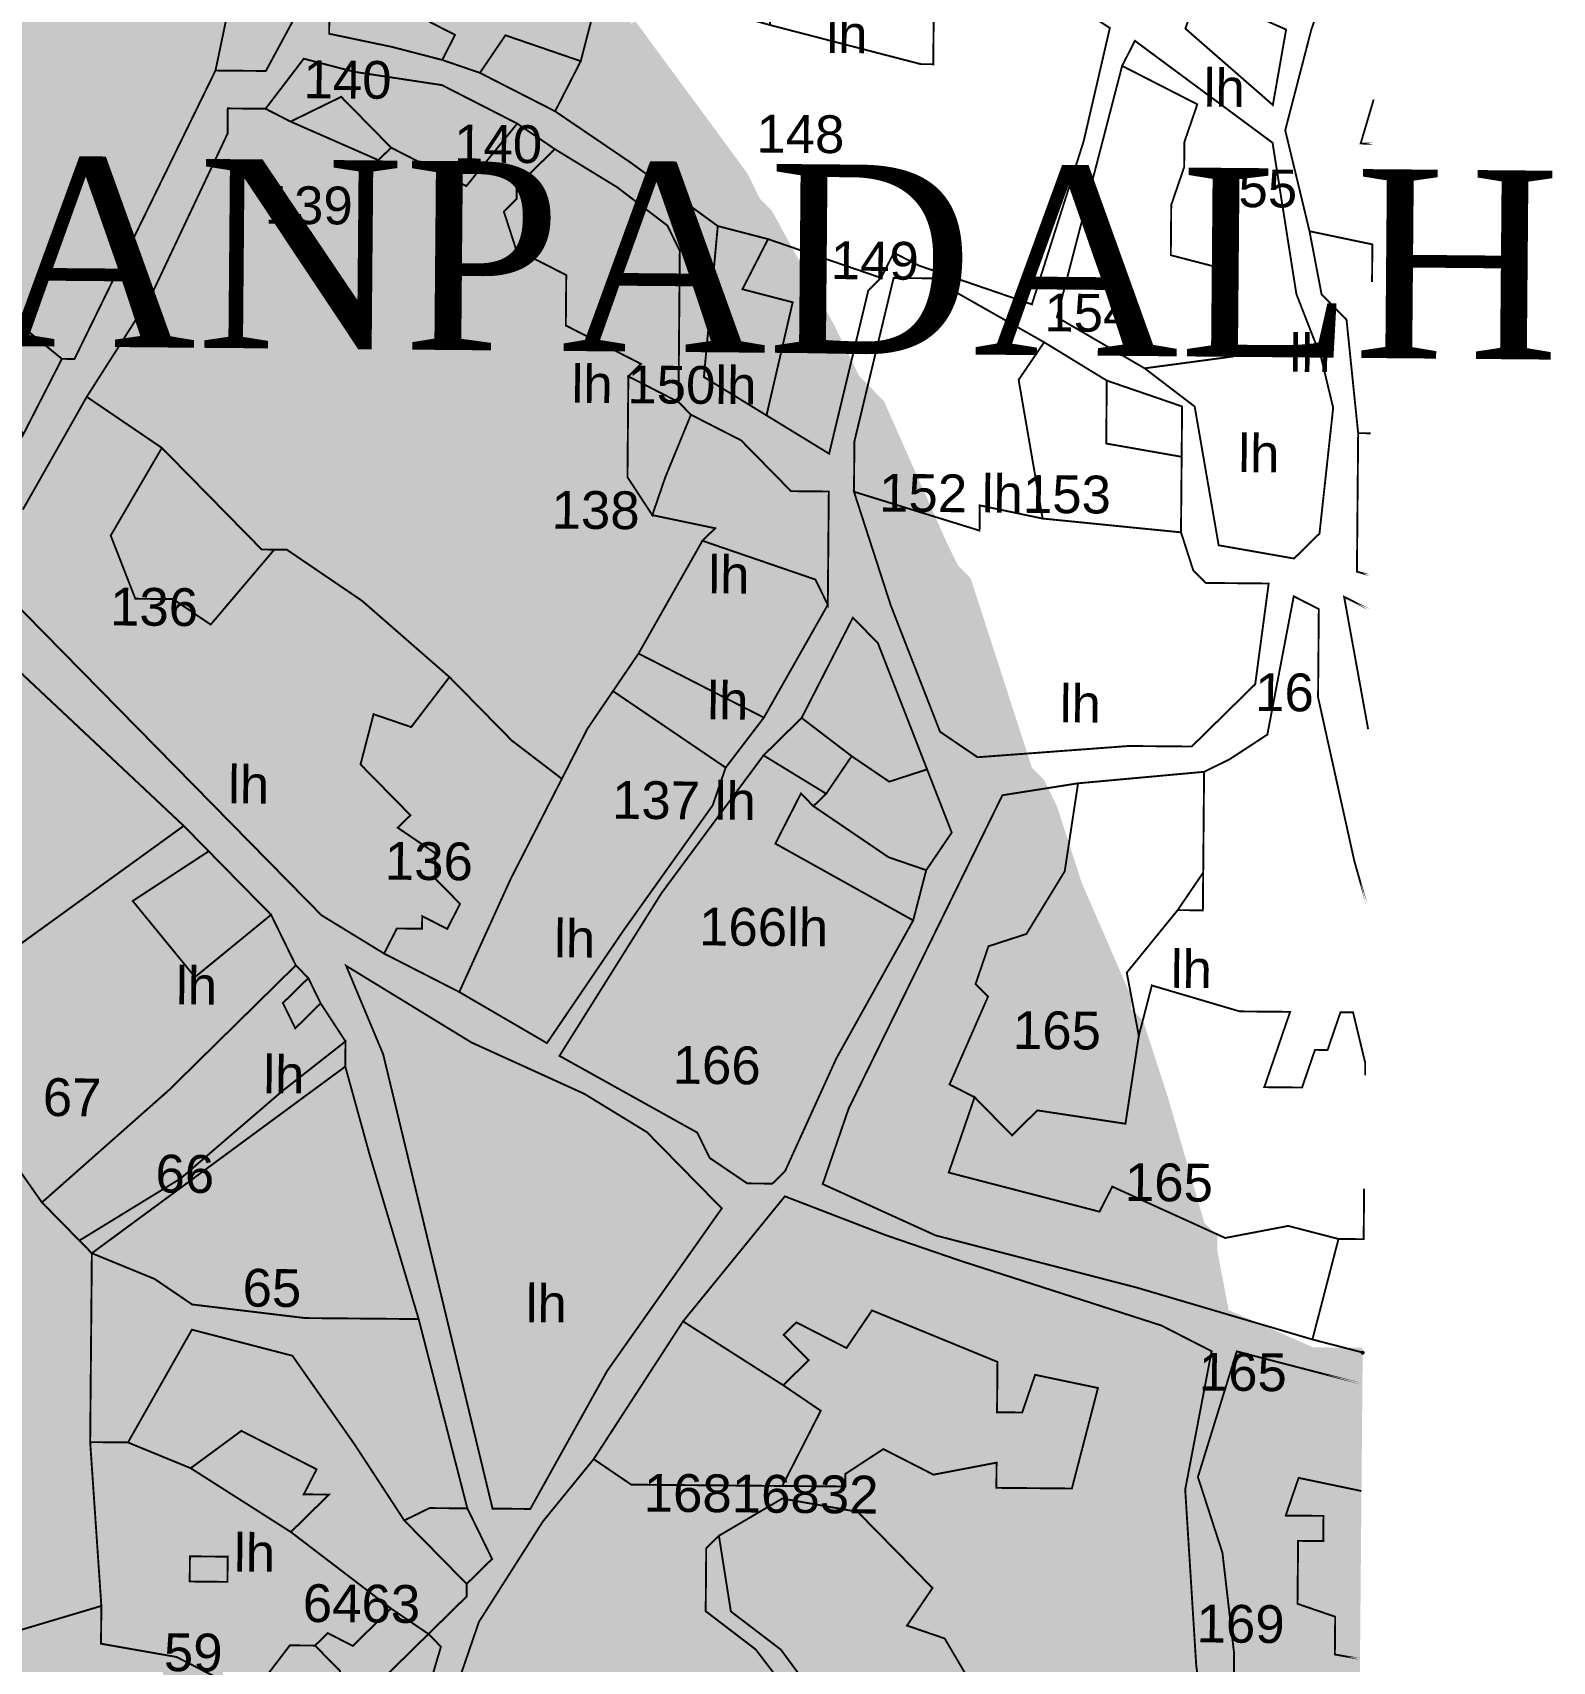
# Model space of a CAD drawing. Header units: metres. Extents: x 266684 to 275933, y 2060666 to 2074564.
# Drawn here: x 275407 to 275889, y 2062611 to 2063128 of the extents above; entities that cross this region are included whole.
import ezdxf

# ---------------------------------------------------------------- set-up
doc = ezdxf.new("R2010")
doc.units = ezdxf.units.M
for name, color, linetype in [('500M CRZ LINE', 2, 'Continuous'), ('CRZ LANDWARD OF HTL', 211, 'Continuous'), ('SURVEY NO.', 7, 'Continuous'), ('SURVEY PLOT BOUNDARY', 35, 'Continuous'), ('VILLAGE NAME', 3, 'Continuous')]:
    doc.layers.add(name, color=color, linetype=linetype)
doc.styles.add('PDF Arial', font='arial.ttf')

# ---------------------------------------------------------------- blocks, each defined once
blk = doc.blocks.new('ERSUJATA')
at = {"layer": 'CRZ LANDWARD OF HTL'}
h = blk.add_hatch(dxfattribs=at)
h.set_pattern_fill('CROSS', color=256, scale=2.99844424, angle=-0.501298008)
h.paths.add_polyline_path([(275565.66, 2063219.37), (275561.7, 2063223.41), (275546.06, 2063263.53), (275534.24, 2063283.62), (275530.28, 2063287.66), (275526.35, 2063295.69), (275506.64, 2063327.85), (275494.79, 2063343.94), (275490.83, 2063347.98), (275482.94, 2063360.04), (275447.31, 2063400.34), (275443.35, 2063404.37), (275431.46, 2063416.47), (275403.69, 2063440.7), (275399.83, 2063456.73), (275399.87, 2063460.73), (275396.01, 2063476.76), (275388.33, 2063512.81), (275388.4, 2063520.8), (275384.51, 2063532.83), (275364.94, 2063580.99), (275357.08, 2063597.05), (275357.15, 2063605.04), (275353.23, 2063613.08), (275349.26, 2063617.11), (275333.62, 2063657.23), (275329.77, 2063673.26), (275318.19, 2063721.34), (275314.41, 2063745.36), (275310.48, 2063753.39), (275306.83, 2063793.41), (275307.07, 2063821.4), (275303.15, 2063829.43), (275303.18, 2063833.43), (275299.5, 2063869.44), (275299.57, 2063877.44), (275295.71, 2063893.47), (275295.82, 2063905.46), (275288.14, 2063941.52), (274995.62, 2063864.11), (274807.22, 2063805.78), (274807.08, 2063789.79), (274811, 2063781.76), (274810.69, 2063745.77), (274806.55, 2063729.81), (274806.41, 2063713.82), (274802.24, 2063693.87), (274798.1, 2063677.91), (274797.89, 2063653.92), (274801.85, 2063649.89), (274805.85, 2063649.85), (274809.88, 2063653.82), (274813.85, 2063649.78), (274821.74, 2063637.72), (274825.63, 2063625.69), (274829.59, 2063621.66), (274837.38, 2063597.6), (274837.34, 2063593.6), (274841.3, 2063589.57), (274841.27, 2063585.57), (274837.24, 2063581.6), (274833.24, 2063581.64), (274829.21, 2063577.68), (274825.21, 2063577.71), (274825.17, 2063573.71), (274829.14, 2063569.68), (274828.93, 2063545.69), (274836.82, 2063533.63), (274848.6, 2063509.53), (274852.46, 2063493.51), (274860.35, 2063481.44), (274860.24, 2063469.45), (274875.92, 2063433.33), (274879.81, 2063421.3), (274887.66, 2063405.23), (274891.63, 2063401.2), (274895.59, 2063397.17), (274899.55, 2063393.13), (274903.55, 2063393.1), (274907.51, 2063389.07), (274907.44, 2063381.07), (274915.12, 2063345.02), (274918.66, 2063293.01), (274918.52, 2063277.01), (274922.45, 2063268.98), (274922.42, 2063264.98), (274926.38, 2063260.95), (274930.31, 2063252.92), (274950.02, 2063220.76), (274961.87, 2063204.66), (274973.72, 2063188.57), (274973.69, 2063184.57), (274977.61, 2063176.54), (274981.44, 2063156.51), (274989.29, 2063140.45), (274993.22, 2063132.42), (275001.11, 2063120.35), (275013, 2063108.25), (275020.92, 2063100.19), (275044.73, 2063079.99), (275072.57, 2063063.75), (275080.5, 2063055.68), (275084.46, 2063051.65), (275099.36, 2063041.52), (275104.27, 2063031.49), (275104.03, 2063003.5), (275107.99, 2062999.47), (275107.92, 2062991.47), (275115.81, 2062979.41), (275127.52, 2062947.32), (275135.31, 2062923.26), (275139.2, 2062911.23), (275186.65, 2062850.84), (275226.1, 2062790.52), (275241.88, 2062766.39), (275241.77, 2062754.39), (275245.66, 2062742.36), (275269.23, 2062694.18), (275296.62, 2062625.96), (275296.51, 2062613.97), (275301.38, 2062598.93), (275296.34, 2062593.98), (275296.09, 2062565.99), (275291.92, 2062546.04), (275291.88, 2062542.04), (275295.64, 2062514.02), (275295.36, 2062482.03), (275299.18, 2062462.01), (275303.14, 2062457.97), (275318.78, 2062417.85), (275334.49, 2062385.73), (275342.38, 2062373.66), (275346.31, 2062365.63), (275345.99, 2062329.65), (275349.96, 2062325.62), (275405.61, 2062289.14), (275445.34, 2062260.81), (275453.26, 2062252.74), (275461.26, 2062252.67), (275509.09, 2062236.26), (275525.01, 2062228.12), (275604.75, 2062203.43), (275640.62, 2062191.12), (275656.57, 2062186.99), (275664.53, 2062182.92), (275684.55, 2062186.74), (275684.62, 2062194.74), (275736.66, 2062202.28), (275780.67, 2062205.89), (275796.69, 2062209.75), (275824.63, 2062203.91), (275829.05, 2062709.27), (275813.06, 2062709.41), (275785.18, 2062721.65), (275781.36, 2062741.67), (275781.39, 2062745.67), (275777.43, 2062749.71), (275765.79, 2062789.79), (275758, 2062813.85), (275754.04, 2062817.88), (275754.08, 2062821.88), (275738.4, 2062858), (275730.62, 2062882.06), (275726.69, 2062890.09), (275722.73, 2062894.13), (275711.05, 2062930.21), (275703.26, 2062954.27), (275699.3, 2062958.31), (275695.37, 2062966.34), (275675.77, 2063010.49), (275667.85, 2063018.56), (275659.99, 2063034.62), (275640.32, 2063070.78), (275636.36, 2063074.81), (275632.43, 2063082.84), (275596.87, 2063131.13), (275588.98, 2063143.2), (275589.02, 2063147.2), (275573.45, 2063195.31)])
at = {"layer": '500M CRZ LINE', "lineweight": 5, "const_width": 3}
blk.add_lwpolyline([(275596.87, 2063131.13), (275632.43, 2063082.84), (275636.36, 2063074.81), (275640.32, 2063070.78), (275659.99, 2063034.62), (275667.85, 2063018.56), (275675.77, 2063010.49), (275695.37, 2062966.34), (275699.3, 2062958.31), (275703.26, 2062954.27), (275711.05, 2062930.21), (275722.73, 2062894.13), (275726.69, 2062890.09), (275730.62, 2062882.06), (275738.4, 2062858), (275754.08, 2062821.88), (275754.04, 2062817.88), (275758, 2062813.85), (275765.79, 2062789.79), (275777.43, 2062749.71), (275781.39, 2062745.67), (275781.36, 2062741.67), (275785.18, 2062721.65), (275813.06, 2062709.41), (275829.05, 2062709.27)], dxfattribs=at)
at = {"layer": '500M CRZ LINE', "lineweight": 50}
blk.add_point((275829.05, 2062709.27), dxfattribs=at)
at = {"layer": 'SURVEY PLOT BOUNDARY', "lineweight": 18, "const_width": 0.6}
for points in [[(275519.91, 2062560.03), (275536.39, 2062615.87), (275532.43, 2062619.9), (275544.53, 2062631.79), (275544.56, 2062635.79), (275552.63, 2062643.72), (275544.77, 2062659.78), (275529.31, 2062719.89), (275513.77, 2062772), (275506.02, 2062800.06), (275506.09, 2062808.06), (275498.2, 2062820.12), (275494.28, 2062828.15), (275490.31, 2062832.19), (275482.46, 2062848.25), (275462.65, 2062868.41), (275454.72, 2062876.48), (275403.17, 2062924.91)], [(275157.18, 2063138.98), (275228.72, 2063090.37), (275268.41, 2063058.04), (275304.18, 2063033.74), (275312.11, 2063025.67), (275320, 2063013.6), (275323.96, 2063009.57), (275383.54, 2062965.07), (275403.84, 2063000.88), (275416.04, 2063024.76), (275420.04, 2063024.72), (275464.81, 2063116.3), (275480.8, 2063116.16), (275517.38, 2063183.81)], [(275772.76, 2063129.6), (275800.53, 2063105.36), (275804.74, 2063129.32)], [(275481.5, 2063196.12), (275464.81, 2063116.3), (275420.04, 2063024.72), (275416.04, 2063024.76), (275396.19, 2063040.93), (275368.46, 2063069.16), (275372.52, 2063077.12), (275352.64, 2063089.29), (275348.64, 2063089.32), (275300.88, 2063113.73), (275296.78, 2063101.77), (275288.82, 2063105.84), (275272.9, 2063113.98), (275253.05, 2063130.14)], [(275500.93, 2063131.97), (275500.9, 2063127.98), (275520.85, 2063123.8), (275536.8, 2063119.66), (275548.76, 2063115.56), (275564.68, 2063107.43), (275572.64, 2063103.36), (275596.49, 2063087.16), (275624.29, 2063066.92), (275619.88, 2063018.98), (275639.76, 2063006.81), (275659.64, 2062994.64), (275672.09, 2063046.51), (275676.12, 2063050.47), (275680.19, 2063058.43), (275688.15, 2063054.37), (275724.02, 2063042.06), (275740.47, 2063093.89), (275748.77, 2063129.81)], [(275391.46, 2062957), (275419.2, 2062928.77), (275470.71, 2062876.34), (275498.45, 2062848.11), (275518.33, 2062835.94), (275542.21, 2062823.73), (275570.05, 2062807.5), (275594.35, 2062843.27), (275622.68, 2062883.01), (275626.79, 2062894.97), (275638.92, 2062910.85), (275659.22, 2062946.66), (275659.54, 2062982.64), (275647.54, 2062982.75), (275631.69, 2062998.88), (275615.77, 2063007.02), (275611.81, 2063011.05), (275612.23, 2063059.03), (275608.3, 2063067.06), (275592.42, 2063079.19), (275572.54, 2063091.36), (275560.61, 2063099.46), (275536.73, 2063111.67), (275508.79, 2063115.91), (275492.83, 2063120.05), (275480.7, 2063104.16), (275468.71, 2063104.27), (275468.64, 2063096.27), (275444.2, 2063044.51), (275423.93, 2063012.7), (275403.63, 2062976.89)], [(275403.63, 2062976.89), (275423.93, 2063012.7), (275447.78, 2062996.49), (275431.54, 2062968.65), (275439.36, 2062948.59), (275451.35, 2062948.48), (275463.28, 2062940.38), (275483.47, 2062964.19), (275487.47, 2062964.16), (275511.31, 2062947.96), (275539.09, 2062923.72), (275526.95, 2062907.84), (275515, 2062911.94), (275510.86, 2062895.98), (275526.71, 2062879.85), (275522.68, 2062875.89), (275534.6, 2062867.78), (275534.53, 2062859.79), (275542.46, 2062851.72), (275538.39, 2062843.76), (275530.43, 2062847.83), (275530.39, 2062843.83), (275522.4, 2062843.9), (275518.33, 2062835.94), (275498.45, 2062848.11), (275470.71, 2062876.34), (275419.2, 2062928.77), (275391.46, 2062957)], [(275540.25, 2062599.84), (275548.46, 2062623.76), (275568.72, 2062655.57), (275584.89, 2062675.42), (275596.81, 2062667.32), (275624.79, 2062667.07), (275644.78, 2062666.9), (275648.78, 2062666.86), (275664.77, 2062666.72), (275664.8, 2062670.72), (275676.86, 2062678.61), (275692.78, 2062670.48), (275712.81, 2062674.3), (275712.74, 2062666.3), (275736.72, 2062666.09), (275745, 2062698.01), (275725.04, 2062702.18), (275720.94, 2062690.22), (275712.95, 2062690.29), (275713.09, 2062706.29), (275673.25, 2062722.63), (275665.15, 2062710.7), (275649.23, 2062718.84), (275645.2, 2062714.88), (275653.13, 2062706.81), (275645.06, 2062698.88), (275613.26, 2062719.15), (275645.58, 2062758.86), (275677.46, 2062746.58), (275701.37, 2062738.38), (275765.16, 2062717.83), (275781.08, 2062709.69), (275772.7, 2062665.78), (275776.21, 2062609.77)], [(275512.27, 2062600.09), (275532.43, 2062619.9), (275536.39, 2062615.87), (275519.91, 2062560.03)], [(275292.48, 2062610.01), (275257.13, 2062682.29), (275261.16, 2062686.25), (275289.22, 2062694), (275297, 2062669.94), (275300.93, 2062661.91), (275344.48, 2062613.55), (275368.57, 2062625.33), (275376.46, 2062613.27), (275428.57, 2062628.81), (275428.46, 2062616.81), (275452.41, 2062612.6), (275476.29, 2062600.4)]]:
    blk.add_lwpolyline(points, dxfattribs=at)
for points in [[(275509.52, 2063199.87), (275517.38, 2063183.81), (275480.8, 2063116.16), (275464.81, 2063116.3), (275481.5, 2063196.12), (275501.49, 2063195.94), (275501.53, 2063199.94)], [(275692.71, 2063118.3), (275688.71, 2063118.34), (275640.84, 2063130.75), (275640.88, 2063134.75), (275636.92, 2063138.78), (275636.99, 2063146.78), (275628.99, 2063146.85), (275629.13, 2063162.84), (275637.27, 2063178.76), (275641.3, 2063182.73), (275653.26, 2063178.62), (275697.12, 2063166.24), (275692.92, 2063142.29), (275692.74, 2063122.3)], [(275748.77, 2063129.81), (275740.47, 2063093.89), (275724.02, 2063042.06), (275688.15, 2063054.37), (275680.19, 2063058.43), (275676.12, 2063050.47), (275640.25, 2063062.78), (275624.29, 2063066.92), (275596.49, 2063087.16), (275572.64, 2063103.36), (275580.78, 2063119.28), (275584.91, 2063135.24), (275593.01, 2063147.16), (275596.98, 2063143.13), (275640.84, 2063130.75), (275688.71, 2063118.34), (275692.71, 2063118.3), (275692.74, 2063122.3), (275692.92, 2063142.29), (275697.12, 2063166.24), (275705.05, 2063158.18)], [(275525.09, 2063151.75), (275537.01, 2063143.65), (275553, 2063143.51), (275584.91, 2063135.24), (275580.78, 2063119.28), (275556.86, 2063127.49), (275548.76, 2063115.56), (275536.8, 2063119.66), (275540.87, 2063127.63), (275532.91, 2063131.69), (275532.95, 2063135.69), (275528.98, 2063139.73), (275509.1, 2063151.89), (275513.17, 2063159.86)], [(275540.87, 2063127.63), (275536.8, 2063119.66), (275520.85, 2063123.8), (275500.9, 2063127.98), (275500.93, 2063131.97), (275501, 2063139.97), (275509.1, 2063151.89), (275528.98, 2063139.73), (275532.95, 2063135.69), (275532.91, 2063131.69)], [(275804.74, 2063129.32), (275800.53, 2063105.36), (275772.76, 2063129.6), (275776.86, 2063141.55)], [(275831.21, 2062956.06), (275827.22, 2062957.19), (275827.61, 2063001.17), (275831.6, 2063001.13), (275827.61, 2063001.17), (275823.92, 2063037.18), (275816, 2063045.25), (275812.17, 2063065.28), (275832.13, 2063061.1), (275832.02, 2063049.11), (275832.13, 2063061.1), (275812.17, 2063065.28), (275804.46, 2063097.33), (275812.73, 2063129.25), (275816.84, 2063141.21), (275812.73, 2063129.25), (275804.46, 2063097.33), (275812.17, 2063065.28), (275816, 2063045.25), (275823.92, 2063037.18), (275827.61, 2063001.17), (275827.22, 2062957.19)], [(275580.78, 2063119.28), (275572.64, 2063103.36), (275564.68, 2063107.43), (275548.76, 2063115.56), (275556.86, 2063127.49)], [(275752.67, 2063117.78), (275740.26, 2063069.9), (275731.98, 2063037.99), (275759.82, 2063021.75), (275775.71, 2063009.62), (275783.32, 2062965.57), (275807.27, 2062961.36), (275815.33, 2062969.29), (275819.68, 2063009.23), (275815.82, 2063025.26), (275808, 2063045.32), (275800.43, 2063093.37), (275756.73, 2063125.74)], [(275815.33, 2062969.29), (275807.27, 2062961.36), (275783.32, 2062965.57), (275775.71, 2063009.62), (275759.82, 2063021.75), (275787.84, 2063025.5), (275788.02, 2063045.5), (275784.09, 2063053.53), (275768.13, 2063057.66), (275768.27, 2063073.66), (275772.37, 2063085.62), (275772.44, 2063093.61), (275776.55, 2063105.57), (275752.67, 2063117.78), (275756.73, 2063125.74), (275800.43, 2063093.37), (275808, 2063045.32), (275815.82, 2063025.26), (275819.68, 2063009.23)], [(275536.73, 2063111.67), (275560.61, 2063099.46), (275544.45, 2063079.61), (275520.57, 2063091.82), (275504.72, 2063107.95), (275488.66, 2063100.09), (275480.7, 2063104.16), (275492.83, 2063120.05), (275508.79, 2063115.91)], [(275787.84, 2063025.5), (275759.82, 2063021.75), (275731.98, 2063037.99), (275740.26, 2063069.9), (275752.67, 2063117.78), (275776.55, 2063105.57), (275772.44, 2063093.61), (275772.37, 2063085.62), (275768.27, 2063073.66), (275768.13, 2063057.66), (275784.09, 2063053.53), (275788.02, 2063045.5)], [(275488.66, 2063100.09), (275516.54, 2063087.85), (275520.57, 2063091.82), (275544.45, 2063079.61), (275560.61, 2063099.46), (275572.54, 2063091.36), (275560.44, 2063079.47), (275560.4, 2063075.48), (275556.37, 2063071.51), (275560.26, 2063059.48), (275576.18, 2063051.35), (275576.04, 2063035.35), (275599.92, 2063023.15), (275595.89, 2063019.19), (275595.65, 2062991.2), (275595.61, 2062987.2), (275603.5, 2062975.14), (275623.45, 2062970.97), (275619.42, 2062967), (275599.12, 2062931.19), (275591.02, 2062919.27), (275582.92, 2062907.35), (275574.78, 2062891.42), (275558.9, 2062903.56), (275539.09, 2062923.72), (275511.31, 2062947.96), (275487.47, 2062964.16), (275483.47, 2062964.19), (275479.48, 2062964.23), (275447.78, 2062996.49), (275423.93, 2063012.7), (275444.2, 2063044.51), (275468.64, 2063096.27), (275468.71, 2063104.27), (275480.7, 2063104.16)], [(275520.57, 2063091.82), (275516.54, 2063087.85), (275488.66, 2063100.09), (275504.72, 2063107.95)], [(275832.41, 2063093.09), (275828.41, 2063093.12), (275832.53, 2063107.08), (275828.41, 2063093.12)], [(275612.23, 2063059.03), (275611.81, 2063011.05), (275595.89, 2063019.19), (275599.92, 2063023.15), (275576.04, 2063035.35), (275576.18, 2063051.35), (275560.26, 2063059.48), (275556.37, 2063071.51), (275560.4, 2063075.48), (275560.44, 2063079.47), (275572.54, 2063091.36), (275592.42, 2063079.19), (275608.3, 2063067.06)], [(275648.07, 2063042.72), (275639.76, 2063006.81), (275619.88, 2063018.98), (275624.29, 2063066.92), (275640.25, 2063062.78), (275632.11, 2063046.86)], [(275672.09, 2063046.51), (275659.64, 2062994.64), (275639.76, 2063006.81), (275648.07, 2063042.72), (275632.11, 2063046.86), (275640.25, 2063062.78), (275676.12, 2063050.47)], [(275719.81, 2063018.1), (275727.42, 2062974.05), (275707.47, 2062978.23), (275707.4, 2062970.23), (275667.53, 2062982.57), (275667.67, 2062998.57), (275680.12, 2063050.44), (275692.11, 2063050.33), (275727.91, 2063030.03)], [(275771.36, 2062969.67), (275771.57, 2062993.66), (275771.71, 2063009.65), (275747.8, 2063017.86), (275727.91, 2063030.03), (275692.11, 2063050.33), (275680.12, 2063050.44), (275667.67, 2062998.57), (275667.53, 2062982.57), (275679.21, 2062946.49), (275694.85, 2062906.37), (275706.77, 2062898.27), (275754.78, 2062901.84), (275774.76, 2062901.67), (275794.93, 2062921.48), (275799.2, 2062953.43), (275779.22, 2062953.61), (275775.25, 2062957.64)], [(275416.04, 2063024.76), (275403.84, 2063000.88), (275384.06, 2063025.04), (275396.19, 2063040.93)], [(275771.57, 2062993.66), (275771.36, 2062969.67), (275727.42, 2062974.05), (275719.81, 2063018.1), (275727.91, 2063030.03), (275747.8, 2063017.86), (275747.62, 2062997.87)], [(275607.6, 2062987.1), (275603.5, 2062975.14), (275595.61, 2062987.2), (275595.65, 2062991.2), (275595.89, 2063019.19), (275611.81, 2063011.05), (275615.77, 2063007.02)], [(275771.71, 2063009.65), (275771.57, 2062993.66), (275747.62, 2062997.87), (275747.8, 2063017.86)], [(275659.54, 2062982.64), (275659.22, 2062946.66), (275655.29, 2062954.69), (275619.42, 2062967), (275623.45, 2062970.97), (275603.5, 2062975.14), (275607.6, 2062987.1), (275615.77, 2063007.02), (275631.69, 2062998.88), (275647.54, 2062982.75)], [(275483.47, 2062964.19), (275463.28, 2062940.38), (275451.35, 2062948.48), (275439.36, 2062948.59), (275431.54, 2062968.65), (275447.78, 2062996.49), (275479.48, 2062964.23)], [(275667.53, 2062982.57), (275707.4, 2062970.23), (275707.47, 2062978.23), (275727.42, 2062974.05), (275771.36, 2062969.67), (275775.25, 2062957.64), (275779.22, 2062953.61), (275799.2, 2062953.43), (275794.93, 2062921.48), (275774.76, 2062901.67), (275754.78, 2062901.84), (275706.77, 2062898.27), (275694.85, 2062906.37), (275679.21, 2062946.49)], [(275659.22, 2062946.66), (275638.92, 2062910.85), (275599.12, 2062931.19), (275619.42, 2062967), (275655.29, 2062954.69)], [(275830.29, 2062851.6), (275826.42, 2062865.23), (275814.88, 2062917.31), (275815.12, 2062945.3), (275807.16, 2062949.37), (275798.78, 2062905.46), (275786.72, 2062897.57), (275778.69, 2062893.64), (275738.68, 2062889.99), (275714.66, 2062886.2), (275665.82, 2062786.67), (275657.61, 2062762.75), (275693.45, 2062746.44), (275757.27, 2062729.89), (275813.09, 2062713.41), (275829.05, 2062709.27), (275813.09, 2062713.41), (275821.37, 2062745.32), (275829.36, 2062745.25), (275829.5, 2062761.25), (275829.36, 2062745.25), (275821.37, 2062745.32), (275805.41, 2062749.46), (275785.39, 2062745.64), (275749.55, 2062761.94), (275745.49, 2062753.98), (275697.62, 2062766.4), (275705.83, 2062790.32), (275709.79, 2062786.28), (275717.71, 2062778.22), (275725.78, 2062786.14), (275753.73, 2062781.9), (275757.97, 2062809.85), (275762.11, 2062825.81), (275790.02, 2062817.57), (275806.01, 2062817.43), (275797.8, 2062793.51), (275809.8, 2062793.4), (275813.9, 2062805.36), (275817.9, 2062805.33), (275822, 2062817.29), (275826, 2062817.25), (275829.85, 2062801.23), (275829.82, 2062797.23), (275829.85, 2062801.23), (275826, 2062817.25), (275822, 2062817.29), (275817.9, 2062805.33), (275813.9, 2062805.36), (275809.8, 2062793.4), (275797.8, 2062793.51), (275806.01, 2062817.43), (275790.02, 2062817.57), (275762.11, 2062825.81), (275757.97, 2062809.85), (275754.15, 2062829.88), (275770.31, 2062849.73), (275778.31, 2062849.66), (275778.69, 2062893.64), (275786.72, 2062897.57), (275798.78, 2062905.46), (275807.16, 2062949.37), (275815.12, 2062945.3), (275814.88, 2062917.31), (275826.42, 2062865.23)], [(275831.11, 2062945.16), (275823.15, 2062949.23), (275830.78, 2062907.18), (275823.15, 2062949.23)], [(275633.63, 2062762.96), (275641.62, 2062762.89), (275645.65, 2062766.85), (275661.96, 2062802.7), (275686.33, 2062846.46), (275690.47, 2062862.42), (275698.57, 2062874.35), (275690.75, 2062894.41), (275675.11, 2062934.53), (275667.18, 2062942.59), (275650.91, 2062910.75), (275638.81, 2062898.86), (275606.45, 2062855.16), (275574.02, 2062803.46), (275617.78, 2062779.09), (275621.7, 2062771.06)], [(275690.75, 2062894.41), (275678.72, 2062890.51), (275666.8, 2062898.61), (275650.91, 2062910.75), (275667.18, 2062942.59), (275675.11, 2062934.53)], [(275638.92, 2062910.85), (275626.79, 2062894.97), (275591.02, 2062919.27), (275599.12, 2062931.19)], [(275454.72, 2062876.48), (275378.28, 2062821.17), (275338.72, 2062869.5), (275342.79, 2062877.46), (275403.17, 2062924.91)], [(275539.09, 2062923.72), (275558.9, 2062903.56), (275574.78, 2062891.42), (275558.51, 2062859.58), (275542.21, 2062823.73), (275518.33, 2062835.94), (275522.4, 2062843.9), (275530.39, 2062843.83), (275530.43, 2062847.83), (275538.39, 2062843.76), (275542.46, 2062851.72), (275534.53, 2062859.79), (275534.6, 2062867.78), (275522.68, 2062875.89), (275526.71, 2062879.85), (275510.86, 2062895.98), (275515, 2062911.94), (275526.95, 2062907.84)], [(275594.35, 2062843.27), (275570.05, 2062807.5), (275542.21, 2062823.73), (275558.51, 2062859.58), (275574.78, 2062891.42), (275582.92, 2062907.35), (275591.02, 2062919.27), (275626.79, 2062894.97), (275622.68, 2062883.01)], [(275666.8, 2062898.61), (275658.7, 2062886.69), (275638.81, 2062898.86), (275650.91, 2062910.75)], [(275658.7, 2062886.69), (275654.66, 2062882.73), (275650.7, 2062886.76), (275642.57, 2062870.84), (275686.33, 2062846.46), (275661.96, 2062802.7), (275645.65, 2062766.85), (275641.62, 2062762.89), (275633.63, 2062762.96), (275621.7, 2062771.06), (275617.78, 2062779.09), (275574.02, 2062803.46), (275606.45, 2062855.16), (275638.81, 2062898.86)], [(275666.8, 2062898.61), (275678.72, 2062890.51), (275690.75, 2062894.41), (275698.57, 2062874.35), (275690.47, 2062862.42), (275678.51, 2062866.52), (275654.66, 2062882.73), (275658.7, 2062886.69)], [(275757.97, 2062809.85), (275753.73, 2062781.9), (275725.78, 2062786.14), (275717.71, 2062778.22), (275709.79, 2062786.28), (275705.83, 2062790.32), (275697.87, 2062794.38), (275710.1, 2062822.27), (275706.14, 2062826.3), (275710.24, 2062838.26), (275722.27, 2062842.15), (275734.44, 2062862.04), (275738.68, 2062889.99), (275778.69, 2062893.64), (275778.41, 2062861.65), (275770.31, 2062849.73), (275754.15, 2062829.88)], [(275697.62, 2062766.4), (275745.49, 2062753.98), (275749.55, 2062761.94), (275785.39, 2062745.64), (275805.41, 2062749.46), (275821.37, 2062745.32), (275813.09, 2062713.41), (275757.27, 2062729.89), (275693.45, 2062746.44), (275657.61, 2062762.75), (275665.82, 2062786.67), (275714.66, 2062886.2), (275738.68, 2062889.99), (275734.44, 2062862.04), (275722.27, 2062842.15), (275710.24, 2062838.26), (275706.14, 2062826.3), (275710.1, 2062822.27), (275697.87, 2062794.38), (275705.83, 2062790.32)], [(275690.47, 2062862.42), (275686.33, 2062846.46), (275642.57, 2062870.84), (275650.7, 2062886.76), (275654.66, 2062882.73), (275678.51, 2062866.52)], [(275438.52, 2062852.63), (275458.3, 2062828.47), (275482.46, 2062848.25), (275490.31, 2062832.19), (275449.99, 2062792.55), (275409.7, 2062756.92), (275370.21, 2062813.24), (275378.28, 2062821.17), (275454.72, 2062876.48), (275462.65, 2062868.41)], [(275482.46, 2062848.25), (275458.3, 2062828.47), (275438.52, 2062852.63), (275462.65, 2062868.41)], [(275770.31, 2062849.73), (275778.41, 2062861.65), (275778.31, 2062849.66)], [(275486.21, 2062820.23), (275490.14, 2062812.2), (275498.2, 2062820.12), (275506.09, 2062808.06), (275485.97, 2062792.24), (275453.74, 2062764.53), (275421.59, 2062744.82), (275409.7, 2062756.92), (275449.99, 2062792.55), (275490.31, 2062832.19), (275494.28, 2062828.15)], [(275564.76, 2062659.6), (275552.77, 2062659.71), (275545.05, 2062691.76), (275518.05, 2062803.95), (275506.3, 2062832.05), (275546.07, 2062807.71), (275581.91, 2062791.4), (275601.79, 2062779.23), (275625.56, 2062755.03), (275589.13, 2062703.37)], [(275564.76, 2062659.6), (275589.13, 2062703.37), (275625.56, 2062755.03), (275601.79, 2062779.23), (275581.91, 2062791.4), (275546.07, 2062807.71), (275506.3, 2062832.05), (275518.05, 2062803.95), (275545.05, 2062691.76), (275552.77, 2062659.71)], [(275498.2, 2062820.12), (275490.14, 2062812.2), (275486.21, 2062820.23), (275494.28, 2062828.15)], [(275409.7, 2062756.92), (275421.59, 2062744.82), (275425.55, 2062740.79), (275425.02, 2062680.82), (275428.57, 2062628.81), (275376.46, 2062613.27), (275368.57, 2062625.33), (275344.48, 2062613.55), (275300.93, 2062661.91), (275297, 2062669.94), (275289.22, 2062694), (275277.57, 2062734.09), (275289.67, 2062745.98), (275338.02, 2062789.54), (275370.21, 2062813.24)], [(275506.02, 2062800.06), (275425.55, 2062740.79), (275421.59, 2062744.82), (275453.74, 2062764.53), (275485.97, 2062792.24), (275506.09, 2062808.06)], [(275513.77, 2062772), (275529.31, 2062719.89), (275493.33, 2062720.2), (275457.39, 2062724.52), (275445.47, 2062732.62), (275425.55, 2062740.79), (275506.02, 2062800.06)], [(275779.61, 2062541.77), (275783.71, 2062553.73), (275776.21, 2062609.77), (275772.7, 2062665.78), (275781.08, 2062709.69), (275765.16, 2062717.83), (275701.37, 2062738.38), (275677.46, 2062746.58), (275645.58, 2062758.86), (275613.26, 2062719.15), (275584.89, 2062675.42), (275568.72, 2062655.57), (275548.46, 2062623.76), (275540.25, 2062599.84), (275552.1, 2062583.74), (275559.99, 2062571.68), (275599.65, 2062535.35), (275619.5, 2062519.18), (275627.46, 2062515.11), (275667.23, 2062490.77), (275671.22, 2062490.74), (275691.14, 2062482.57), (275743.35, 2062510.1), (275779.54, 2062533.77)], [(275529.31, 2062719.89), (275544.77, 2062659.78), (275532.78, 2062659.88), (275524.75, 2062655.95), (275508.97, 2062680.08), (275489.23, 2062708.24), (275457.32, 2062716.52), (275437.02, 2062680.71), (275425.02, 2062680.82), (275425.55, 2062740.79), (275445.47, 2062732.62), (275457.39, 2062724.52), (275493.33, 2062720.2)], [(275644.78, 2062666.9), (275656.98, 2062690.78), (275645.06, 2062698.88), (275653.13, 2062706.81), (275645.2, 2062714.88), (275649.23, 2062718.84), (275665.15, 2062710.7), (275673.25, 2062722.63), (275713.09, 2062706.29), (275712.95, 2062690.29), (275720.94, 2062690.22), (275725.04, 2062702.18), (275745, 2062698.01), (275736.72, 2062666.09), (275712.74, 2062666.3), (275712.81, 2062674.3), (275692.78, 2062670.48), (275676.86, 2062678.61), (275664.8, 2062670.72), (275664.77, 2062666.72), (275648.78, 2062666.86)], [(275489.23, 2062708.24), (275508.97, 2062680.08), (275524.75, 2062655.95), (275544.56, 2062635.79), (275544.53, 2062631.79), (275532.43, 2062619.9), (275520.51, 2062628), (275488.74, 2062652.27), (275500.84, 2062664.16), (275492.84, 2062664.23), (275496.91, 2062672.19), (275473.03, 2062684.4), (275456.93, 2062672.54), (275437.02, 2062680.71), (275457.32, 2062716.52)], [(275644.78, 2062666.9), (275624.79, 2062667.07), (275596.81, 2062667.32), (275584.89, 2062675.42), (275613.26, 2062719.15), (275645.06, 2062698.88), (275656.98, 2062690.78)], [(275828.96, 2062699.27), (275805.03, 2062705.48), (275789.07, 2062709.62), (275776.73, 2062669.74), (275784.52, 2062645.68), (275788.23, 2062613.66), (275788.02, 2062589.68), (275791.67, 2062549.66), (275811.73, 2062557.48), (275811.83, 2062569.48), (275827.87, 2062574.67), (275811.83, 2062569.48), (275811.73, 2062557.48), (275791.67, 2062549.66), (275788.02, 2062589.68), (275788.23, 2062613.66), (275784.52, 2062645.68), (275776.73, 2062669.74), (275789.07, 2062709.62), (275805.03, 2062705.48)], [(275437.02, 2062680.71), (275456.93, 2062672.54), (275488.74, 2062652.27), (275520.51, 2062628), (275508.41, 2062616.11), (275500.45, 2062620.18), (275496.42, 2062616.22), (275488.42, 2062616.29), (275476.29, 2062600.4), (275452.41, 2062612.6), (275428.46, 2062616.81), (275428.57, 2062628.81), (275425.02, 2062680.82)], [(275488.74, 2062652.27), (275456.93, 2062672.54), (275473.03, 2062684.4), (275496.91, 2062672.19), (275492.84, 2062664.23), (275500.84, 2062664.16)], [(275828.2, 2062611.98), (275820.21, 2062613.39), (275820.32, 2062625.38), (275808.36, 2062629.48), (275808.54, 2062649.47), (275816.53, 2062649.4), (275816.6, 2062657.4), (275804.61, 2062657.5), (275808.71, 2062669.46), (275828.66, 2062665.29), (275808.71, 2062669.46), (275804.61, 2062657.5), (275816.6, 2062657.4), (275816.53, 2062649.4), (275808.54, 2062649.47), (275808.36, 2062629.48), (275820.32, 2062625.38), (275820.21, 2062613.39)], [(275552.63, 2062643.72), (275544.56, 2062635.79), (275524.75, 2062655.95), (275532.78, 2062659.88), (275544.77, 2062659.78)], [(275636.33, 2062614.99), (275664, 2062578.77), (275675.96, 2062574.66), (275719.79, 2062558.29), (275735.85, 2062566.14), (275720, 2062582.27), (275712.14, 2062598.34), (275708.15, 2062598.37), (275696.33, 2062618.47), (275684.37, 2062622.57), (275692.47, 2062634.49), (275668.7, 2062658.69), (275644.75, 2062662.9), (275624.65, 2062651.08), (275620.62, 2062647.12), (275620.45, 2062627.13)], [(275668.7, 2062658.69), (275692.47, 2062634.49), (275684.37, 2062622.57), (275696.33, 2062618.47), (275708.15, 2062598.37), (275712.14, 2062598.34), (275720, 2062582.27), (275735.85, 2062566.14), (275719.79, 2062558.29), (275675.96, 2062574.66), (275668.03, 2062582.73), (275644.33, 2062614.92), (275628.44, 2062627.06), (275624.65, 2062651.08), (275644.75, 2062662.9)], [(275675.96, 2062574.66), (275664, 2062578.77), (275636.33, 2062614.99), (275620.45, 2062627.13), (275620.62, 2062647.12), (275624.65, 2062651.08), (275628.44, 2062627.06), (275644.33, 2062614.92), (275668.03, 2062582.73)], [(275456.69, 2062644.55), (275468.68, 2062644.45), (275468.61, 2062636.45), (275456.62, 2062636.56)], [(275456.69, 2062644.55), (275456.62, 2062636.56), (275468.61, 2062636.45), (275468.68, 2062644.45)], [(275532.43, 2062619.9), (275512.27, 2062600.09), (275504.27, 2062600.16), (275504.34, 2062608.15), (275496.42, 2062616.22), (275500.45, 2062620.18), (275508.41, 2062616.11), (275520.51, 2062628)], [(275496.42, 2062616.22), (275504.34, 2062608.15), (275504.27, 2062600.16), (275512.27, 2062600.09), (275524.26, 2062599.98), (275524.12, 2062583.99), (275504.13, 2062584.16), (275476.29, 2062600.4), (275488.42, 2062616.29)]]:
    blk.add_lwpolyline(points, close=True, dxfattribs=at)
at = {"layer": 'SURVEY NO.', "char_height": 11.994, "attachment_point": 7, "rotation": 359.4987, "style": 'PDF Arial'}
for s, insert in [('lh', (275658.76, 2063121.91)), ('140', (275492.72, 2063107.37)), ('lh', (275778.54, 2063104.87)), ('148', (275636.49, 2063090.12)), ('140', (275540.52, 2063086.96)), ('155', (275780.26, 2063072.87)), ('139', (275480.38, 2063067.49)), ('149', (275660.12, 2063049.93)), ('154', (275727.94, 2063033.34)), ('lh', (275805.79, 2063020.66)), ('lh 150lh', (275577.83, 2063010.66)), ('lh', (275789.52, 2062988.82)), ('152 lh153', (275675.47, 2062976.11)), ('138', (275571.48, 2062970.73)), ('lh', (275621.27, 2062950.31)), ('136', (275431.29, 2062939.97)), ('16', (275794.85, 2062912.8)), ('lh', (275620.92, 2062910.33)), ('lh', (275732.85, 2062909.35)), ('lh', (275468.78, 2062883.67)), ('137 lh', (275590.66, 2062878.6)), ('136', (275518.53, 2062859.24)), ('lh', (275572.29, 2062834.78)), ('166lh', (275618.3, 2062838.38)), ('lh', (275768.1, 2062825.07)), ('lh', (275452.23, 2062819.84)), ('165', (275717.95, 2062805.52)), ('166', (275609.92, 2062794.47)), ('lh', (275479.96, 2062791.61)), ('67', (275409.94, 2062784.22)), ('66', (275445.71, 2062759.92)), ('165', (275753.51, 2062757.23)), ('65', (275473.37, 2062723.69)), ('lh', (275563.28, 2062718.91)), ('165', (275776.97, 2062697.04)), ('16816832', (275600.73, 2062658.6)), ('lh', (275470.64, 2062639.75)), ('6463', (275492.49, 2062623.56)), ('169', (275776.27, 2062617.08)), ('59', (275448.37, 2062607.96))]:
    blk.add_mtext(s, dxfattribs=dict(at, insert=insert))
at = {"layer": 'VILLAGE NAME', "insert": (275232.18, 2063029.37), "char_height": 59.9689, "width": 133.8361, "attachment_point": 7, "rotation": 359.4987, "style": 'PDF Arial'}
blk.add_mtext('{\\fTimes New Roman|b0|i0|c0|p18;RAJANPADALH}', dxfattribs=at)

msp = doc.modelspace()

# ---------------------------------------------------------------- block references
msp.add_blockref('ERSUJATA', (0, 0))

doc.saveas('drawing.dxf')
